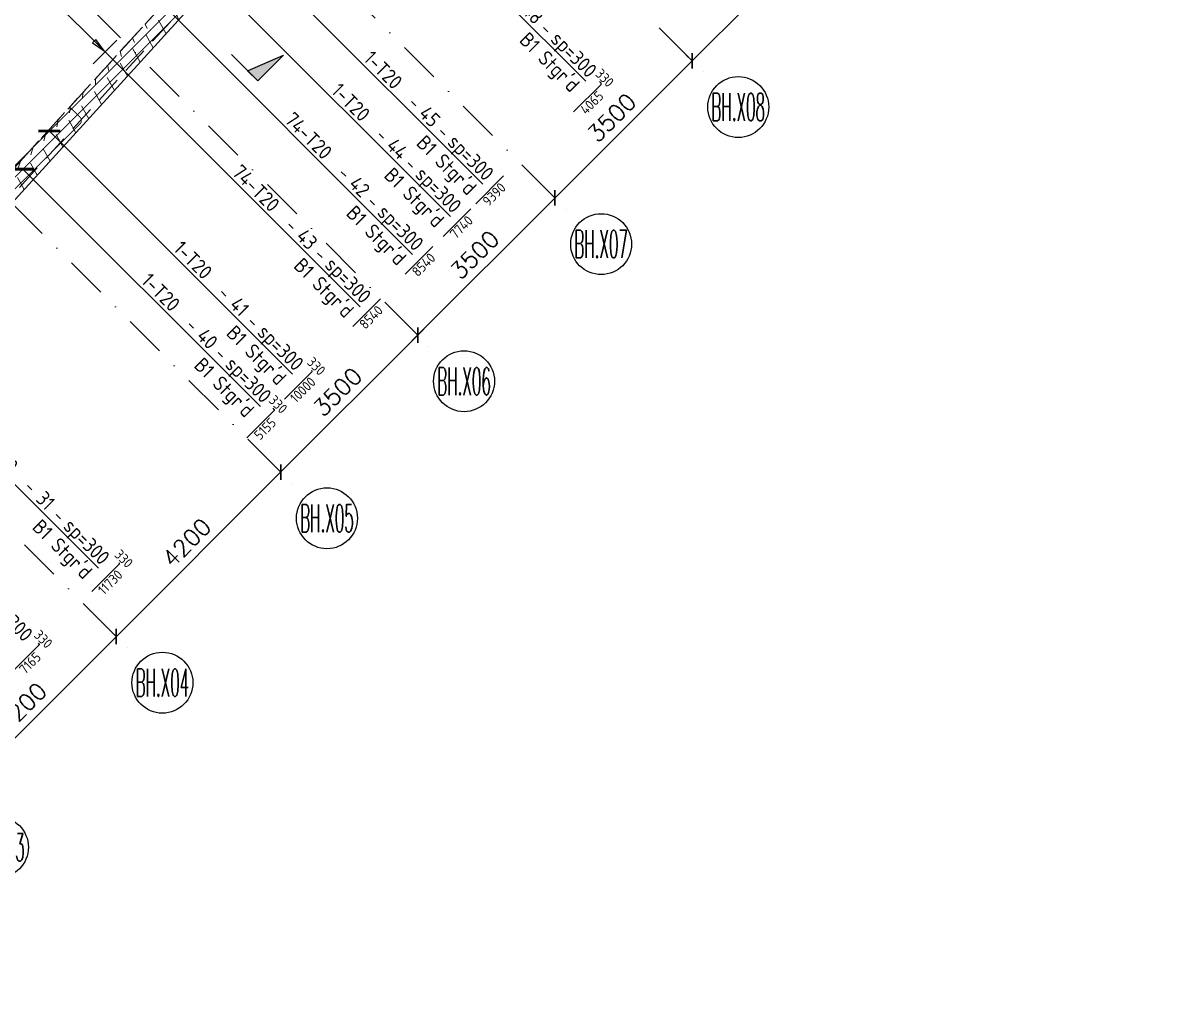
# Model space of a CAD drawing. Extents: x 660761725 to 1323371458, y 2734871439 to 5470067957.
# Drawn here: x 661326949 to 661347656, y 2735019684 to 2735037130 of the extents above; entities that cross this region are included whole.
import ezdxf
from ezdxf.enums import TextEntityAlignment as Align

# ---------------------------------------------------------------- set-up
doc = ezdxf.new("R2010")
doc.units = 0
for name, pattern in [('AXES', [1.95, 1.2, -0.25, 0.25, -0.25]), ('Hidden', [714.375, 476.25, -238.125]), ('sbp_axis_short', [10, 5, -2.5, 0, -2.5])]:
    doc.linetypes.add(name, pattern=pattern)
doc.layers.add('A-DETL', color=5, linetype='Continuous', lineweight=9, true_color=0x0000ff)
for name, color, linetype, lineweight in [('A-FLOR-PATT', 7, 'Continuous', 15), ('A-ROOF', 7, 'Continuous', 15), ('S-GRID', 7, 'Continuous', 9), ('S-GRID-IDEN', 7, 'Continuous', 13)]:
    doc.layers.add(name, color=color, linetype=linetype, lineweight=lineweight)
for name, color, linetype in [('S-AXIS', 20, 'AXES'), ('S-DIMO', 100, 'Continuous'), ('S-RBAR-T20', 10, 'Continuous'), ('S-RDIMO', 8, 'Continuous'), ('S-RSYMB', 7, 'Continuous'), ('S-SCEL-INDT', 222, 'Continuous'), ('S-SIMPLETEXT', 7, 'Continuous')]:
    doc.layers.add(name, color=color, linetype=linetype)
doc.styles.add('ARMACAD', font='isocp.shx')
doc.styles.add('ROMANS', font='romans.shx')
doc.styles.add('ROMANT', font='romant')
doc.dimstyles.new('S-DIMO-100', dxfattribs={"dimscale": 100, "dimtxt": 3, "dimasz": 2, "dimexe": 1.5, "dimexo": 1.5, "dimgap": 1.5, "dimtad": 1, "dimdec": 0, "dimzin": 12, "dimdsep": 46, "dimtxsty": 'ROMANS', "dimblk": 'ARCHTICK', "dimcen": 0.09, "dimdle": 1.5, "dimclrd": 8, "dimclre": 8, "dimclrt": 4, "dimadec": 0, "dimazin": 3, "dimtfac": 1, "dimtdec": 0, "dimtix": 1, "dimtmove": 1, "dimatfit": 3, "dimfxl": 1, "dimtolj": 1, "dimtzin": 0, "dimarcsym": 0})
pattern_1 = [(74.99999999999999, (0, 0), (-153.3407249233896, 41.08752341002518), [])]

# ---------------------------------------------------------------- blocks, each defined once
blk = doc.blocks.new('_ARCHTICK')
at = {"color": 0, "linetype": 'ByBlock', "const_width": 0.15}
blk.add_lwpolyline([(-0.5, -0.5), (0.5, 0.5)], dxfattribs=at)
blk = doc.blocks.new('*D107')
at = {"layer": 'S-DIMO', "color": 8, "lineweight": -2, "transparency": 16777216}
for p, q in [((662666975.5054024, 2734535824.351418), (662663793.5986494, 2734532642.297144)), ((662666863.2801453, 2734535724.444356), (662666763.3733683, 2734535824.346501)), ((662663893.431664, 2734532754.595875), (662663793.5937319, 2734532854.429178))]:
    blk.add_line(p, q, dxfattribs=at)
at = {"layer": 'S-DIMO', "color": 8, "lineweight": -2, "transparency": 16777216, "xscale": 200, "yscale": 200, "zscale": 200}
for p, rotation in [((662666869.4418441, 2734535718.282943), 45.00132815847456), ((662663899.6622077, 2734532748.36562), 225.0013281584746)]:
    blk.add_blockref('_ARCHTICK', p, dxfattribs=dict(at, rotation=rotation))
at = {"layer": 'S-DIMO', "color": 4, "transparency": 16777216, "insert": (662665172.4150739, 2734534445.451398), "char_height": 300, "width": 199.5440968434552, "attachment_point": 5, "rotation": 45.00132815847457, "style": 'ROMANS'}
blk.add_mtext('\\A1;4200', dxfattribs=at)
blk = doc.blocks.new('*D108')
at = {"layer": 'S-DIMO', "color": 8, "lineweight": -2, "transparency": 16777216}
for p, q in [((662664005.7254373, 2734532854.434425), (662661318.7819568, 2734530167.366371)), ((662663893.431664, 2734532754.595875), (662663793.5934029, 2734532854.429507)), ((662661418.55793, 2734530279.72214), (662661318.7770395, 2734530379.498405))]:
    blk.add_line(p, q, dxfattribs=at)
at = {"layer": 'S-DIMO', "color": 8, "lineweight": -2, "transparency": 16777216, "xscale": 200, "yscale": 200, "zscale": 200}
for p, rotation in [((662663899.6618787, 2734532748.365949), 45.00132815847456), ((662661424.8455154, 2734530273.434847), 225.0013281584746)]:
    blk.add_blockref('_ARCHTICK', p, dxfattribs=dict(at, rotation=rotation))
at = {"layer": 'S-DIMO', "color": 4, "transparency": 16777216, "insert": (662662450.1167449, 2734531723.027515), "char_height": 300, "width": 199.5440968434552, "attachment_point": 5, "rotation": 45.00132815847457, "style": 'ROMANS'}
blk.add_mtext('\\A1;3500', dxfattribs=at)
blk = doc.blocks.new('*D109')
at = {"layer": 'S-DIMO', "color": 8, "lineweight": -2, "transparency": 16777216}
for p, q in [((662661530.908745, 2734530379.503651), (662658843.9652648, 2734527692.435597)), ((662661418.55793, 2734530279.72214), (662661318.7767109, 2734530379.498734)), ((662658943.6841958, 2734527804.848407), (662658843.9603475, 2734527904.567632))]:
    blk.add_line(p, q, dxfattribs=at)
at = {"layer": 'S-DIMO', "color": 8, "lineweight": -2, "transparency": 16777216, "xscale": 200, "yscale": 200, "zscale": 200}
for p, rotation in [((662661424.8451867, 2734530273.435175), 45.00132815847456), ((662658950.0288234, 2734527798.504073), 225.0013281584746)]:
    blk.add_blockref('_ARCHTICK', p, dxfattribs=dict(at, rotation=rotation))
at = {"layer": 'S-DIMO', "color": 4, "transparency": 16777216, "insert": (662659975.300053, 2734529248.096741), "char_height": 300, "width": 199.5440968434552, "attachment_point": 5, "rotation": 45.00132815847457, "style": 'ROMANS'}
blk.add_mtext('\\A1;3500', dxfattribs=at)
blk = doc.blocks.new('*D110')
at = {"layer": 'S-DIMO', "color": 8, "lineweight": -2, "transparency": 16777216}
for p, q in [((662659056.0920541, 2734527904.572876), (662656369.1485739, 2734525217.504823)), ((662658943.6841958, 2734527804.848407), (662658843.96002, 2734527904.567959)), ((662656468.8104615, 2734525329.974672), (662656369.1436564, 2734525429.636857))]:
    blk.add_line(p, q, dxfattribs=at)
at = {"layer": 'S-DIMO', "color": 8, "lineweight": -2, "transparency": 16777216, "xscale": 200, "yscale": 200, "zscale": 200}
for p, rotation in [((662658950.0284958, 2734527798.504401), 45.00132815847456), ((662656475.2121322, 2734525323.573298), 225.0013281584746)]:
    blk.add_blockref('_ARCHTICK', p, dxfattribs=dict(at, rotation=rotation))
at = {"layer": 'S-DIMO', "color": 4, "transparency": 16777216, "insert": (662657500.4833618, 2734526773.165967), "char_height": 300, "width": 199.5440968434552, "attachment_point": 5, "rotation": 45.00132815847457, "style": 'ROMANS'}
blk.add_mtext('\\A1;3500', dxfattribs=at)
blk = doc.blocks.new('*D111')
at = {"layer": 'S-DIMO', "color": 8, "lineweight": -2, "transparency": 16777216}
for p, q in [((662656581.2752955, 2734525429.642169), (662653399.3685427, 2734522247.587895)), ((662656468.8104615, 2734525329.974672), (662656369.1432611, 2734525429.637252)), ((662653498.9619807, 2734522360.126192), (662653399.3636252, 2734522459.71993))]:
    blk.add_line(p, q, dxfattribs=at)
at = {"layer": 'S-DIMO', "color": 8, "lineweight": -2, "transparency": 16777216, "xscale": 200, "yscale": 200, "zscale": 200}
for p, rotation in [((662656475.2117369, 2734525323.573694), 45.00132815847456), ((662653505.432101, 2734522353.656371), 225.0013281584746)]:
    blk.add_blockref('_ARCHTICK', p, dxfattribs=dict(at, rotation=rotation))
at = {"layer": 'S-DIMO', "color": 4, "transparency": 16777216, "insert": (662654778.1849672, 2734524050.74215), "char_height": 300, "width": 199.5440968434552, "attachment_point": 5, "rotation": 45.00132815847457, "style": 'ROMANS'}
blk.add_mtext('\\A1;4200', dxfattribs=at)
blk = doc.blocks.new('*D112')
at = {"layer": 'S-DIMO', "color": 8, "lineweight": -2, "transparency": 16777216}
for p, q in [((662653611.4952661, 2734522459.725241), (662650429.5885128, 2734519277.670966)), ((662653498.9619807, 2734522360.126192), (662653399.3632317, 2734522459.720323)), ((662650529.1134998, 2734519390.27771), (662650429.5835955, 2734519489.803))]:
    blk.add_line(p, q, dxfattribs=at)
at = {"layer": 'S-DIMO', "color": 8, "lineweight": -2, "transparency": 16777216, "xscale": 200, "yscale": 200, "zscale": 200}
for p, rotation in [((662653505.4317075, 2734522353.656765), 45.00132815847456), ((662650535.6520714, 2734519383.739442), 225.0013281584746)]:
    blk.add_blockref('_ARCHTICK', p, dxfattribs=dict(at, rotation=rotation))
at = {"layer": 'S-DIMO', "color": 4, "transparency": 16777216, "insert": (662651808.4049373, 2734521080.825221), "char_height": 300, "width": 199.5440968434552, "attachment_point": 5, "rotation": 45.00132815847457, "style": 'ROMANS'}
blk.add_mtext('\\A1;4200', dxfattribs=at)
blk = doc.blocks.new('*U1142')
at = {"layer": 'S-AXIS', "color": 3, "linetype": 'Continuous'}
blk.add_circle((0, 5.5), 5.5, dxfattribs=at)
at = {"layer": 'S-AXIS', "color": 3, "linetype": 'Continuous', "ltscale": 0.5, "style": 'ROMANT', "width": 0.4, "flags": 8}
blk.add_attdef('A', text='', height=5, dxfattribs=at).set_placement((0, 5.5), align=Align.MIDDLE_CENTER)
blk = doc.blocks.new('*U1141')
at = {"layer": 'S-SCEL-INDT'}
blk.add_line((-1.598034076772778e-05, -9.017526509425661), (-4.236298395894313e-05, 0), dxfattribs=at)
blk.add_lwpolyline([(-1.598034251388655e-05, -9.017526509426535), (-2.729673832266011e-05, -5.517526509764139), (8.74998401881464, -9.017498218424205), (-1.598034251388655e-05, -9.017526509426535)], dxfattribs=at)
blk.add_solid([(8.749984018815223, -9.017498218424496), (-1.598034076772778e-05, -9.017526509423043), (4.374978361036412, -7.267512364094754), (-2.729674239717861e-05, -5.517526509763265)], dxfattribs=at)
blk = doc.blocks.new('I am… Limitless.')
at = {"layer": 'S-SCEL-INDT', "xscale": 75.00000000000088, "yscale": 75.00000000000088, "zscale": 75.00000000000088, "rotation": 44.999843533023}
blk.add_blockref('*U1141', (662368372.2272542, 2734532864.760094), dxfattribs=at)
blk = doc.blocks.new('I am… Atomic.')
at = {"layer": 'A-FLOR-PATT', "transparency": 33554600}
h = blk.add_hatch(dxfattribs=at)
h.set_pattern_fill('ANSI31', color=8, scale=50, angle=30, style=0)
h.set_pattern_definition(pattern_1)
edge = h.paths.add_edge_path()
edge.add_line((662389967.6433319, 2734579123.010657), (662390007.8012236, 2734579503.468677))
edge.add_line((662342114.705975, 2734544592.546931), (662390007.8012234, 2734579503.468677))
edge.add_line((662363195.8073889, 2734559608.047176), (662389967.7690635, 2734579123.040917))
edge.add_line((662362417.6524743, 2734559040.823584), (662363719.8899552, 2734559990.06879))
edge.add_line((662346720.4841449, 2734547598.623516), (662362783.6519626, 2734559307.613063))
edge.add_line((662345821.5310795, 2734546943.346041), (662347578.010761, 2734548223.703842))
edge.add_line((662342292.6126368, 2734544370.997322), (662346307.4227723, 2734547297.529027))
edge.add_line((662325865.2845687, 2734528370.671522), (662342114.6925843, 2734544592.5523))
edge.add_line((662340490.7204528, 2734542572.157625), (662342149.9785906, 2734544228.604904))
edge.add_line((662339422.0417168, 2734541505.28928), (662341320.3495216, 2734543400.381265))
edge.add_line((662336597.6306283, 2734538685.662872), (662340136.8031961, 2734542218.839921))
edge.add_line((662332705.8949801, 2734534800.520002), (662336243.7133716, 2734538332.345168))
edge.add_line((662332253.0745114, 2734534348.466631), (662332782.9359009, 2734534877.430412))
edge.add_line((662326312.3910785, 2734528417.846987), (662332351.9776915, 2734534447.202265))
edge.add_line((662325865.2845687, 2734528370.671522), (662326312.3910785, 2734528417.846987))
h = blk.add_hatch(dxfattribs=at)
h.set_pattern_fill('ANSI31', color=8, scale=50, angle=30, style=0)
h.set_pattern_definition(pattern_1)
edge = h.paths.add_edge_path()
edge.add_line((662389967.6433319, 2734579123.010657), (662390007.8012236, 2734579503.468677))
edge.add_line((662390178.8400514, 2734578972.951882), (662393574.2351673, 2734576558.543434))
edge.add_line((662390389.9110394, 2734578822.862847), (662389967.7690635, 2734579123.040917))
edge.add_line((662401600.1085552, 2734571260.373601), (662390007.8012234, 2734579503.468677))
edge.add_line((662401045.2346829, 2734570742.112331), (662400996.5411683, 2734571280.666277))
edge.add_line((662400996.5411683, 2734571280.666277), (662391834.41239, 2734577795.702194))
edge.add_line((662401631.7932035, 2734570909.939), (662401600.1085552, 2734571260.373601))
edge.add_line((662398386.0115408, 2734568087.393885), (662401045.2346829, 2734570742.112331))
edge.add_line((662378065.801715, 2734545768.423274), (662383150.2610395, 2734551353.010825))
edge.add_line((662383150.2610395, 2734551353.010825), (662388234.7203641, 2734556937.598375))
edge.add_line((662388234.7203641, 2734556937.598375), (662393319.1796887, 2734562522.185926))
edge.add_line((662393319.1796887, 2734562522.185926), (662398403.6390133, 2734568106.773477))
edge.add_line((662377177.0145457, 2734544792.211362), (662378389.7704264, 2734546124.258873))
edge.add_line((662345219.5168241, 2734509691.243385), (662350637.7770958, 2734515642.46591))
edge.add_line((662350637.7770958, 2734515642.46591), (662356056.0373675, 2734521593.688435))
edge.add_line((662356056.0373675, 2734521593.688435), (662361474.2976393, 2734527544.91096))
edge.add_line((662361474.2976393, 2734527544.91096), (662366892.5579109, 2734533496.133485))
edge.add_line((662366892.5579109, 2734533496.133485), (662372310.8181826, 2734539447.35601))
edge.add_line((662372310.8181826, 2734539447.35601), (662377729.0784543, 2734545398.578536))
edge.add_line((662345267.5598451, 2734509156.384884), (662400082.3408674, 2734569362.972085))
edge.add_line((662401418.6805061, 2734570690.601139), (662400941.3227103, 2734570214.051982))
edge.add_line((662400082.3408674, 2734569362.972085), (662401631.7932035, 2734570909.939))
h = blk.add_hatch(dxfattribs=at)
h.set_pattern_fill('ANSI31', color=8, scale=50, angle=30, style=0)
h.set_pattern_definition(pattern_1)
edge = h.paths.add_edge_path()
edge.add_line((662345468.2720397, 2734510142.524049), (662345661.1307589, 2734509588.669044))
edge.add_line((662345219.5168241, 2734509691.243385), (662350637.7770958, 2734515642.46591))
edge.add_line((662350637.7770958, 2734515642.46591), (662356056.0373675, 2734521593.688435))
edge.add_line((662356056.0373675, 2734521593.688435), (662361474.2976393, 2734527544.91096))
edge.add_line((662361474.2976393, 2734527544.91096), (662366892.5579109, 2734533496.133485))
edge.add_line((662366892.5579109, 2734533496.133485), (662372310.8181826, 2734539447.35601))
edge.add_line((662372310.8181826, 2734539447.35601), (662377729.0784543, 2734545398.578536))
edge.add_line((662345267.5598451, 2734509156.384884), (662400082.3408674, 2734569362.972085))
at = {"layer": 'A-DETL', "color": 8, "linetype": 'Hidden', "lineweight": 9}
blk.add_line((662399013.4511831, 2734568320.204953), (662345232.817815, 2734509249.488402), dxfattribs=at)
at = {"layer": 'A-DETL', "color": 8, "linetype": 'Hidden', "lineweight": 9, "flags": 128}
blk.add_lwpolyline([(662345219.5168241, 2734509691.243385), (662350637.7770958, 2734515642.46591), (662356056.0373675, 2734521593.688435), (662361474.2976393, 2734527544.91096), (662366892.5579109, 2734533496.133485), (662372310.8181826, 2734539447.35601), (662377729.0784543, 2734545398.578536)], dxfattribs=at)
at = {"layer": 'A-ROOF', "color": 8, "lineweight": 13}
blk.add_line((662345267.5598451, 2734509156.384884), (662400082.3408674, 2734569362.972085), dxfattribs=at)
blk = doc.blocks.new('cadf_10')
at = {"color": 1}
for p, q in [((-4.158496580606208, 1.201089783226742), (-5.644468778018359, 1.201089783226742)), ((4.158496580606207, 1.201089783226742), (5.644468778018359, 1.201089783226742))]:
    blk.add_line(p, q, dxfattribs=at)
at = {"style": 'ARMACAD'}
for tag, p in [('$COM1', (-10.93526643674234, 2.542619974829577)), ('$COM2', (-9.757982686735758, -5.302973364669228))]:
    blk.add_attdef(tag, text='', height=3.5, dxfattribs=at).set_placement(p, align=Align.BOTTOM_RIGHT)
at = {"color": 1, "style": 'ARMACAD'}
blk.add_attdef('$NUM', text='', height=3.5, dxfattribs=at).set_placement((0, 0), align=Align.CENTER)
blk = doc.blocks.new('*U413', base_point=(661327718.730576, 2735026403.988281))
at = {"layer": 'S-RSYMB'}
blk.add_lwpolyline([(661327486.0202452, 2735026140.99795), (661327983.490718, 2735026638.468394, 0.4142135623730951), (661327983.4907184, 2735026650.682031), (661327967.1941375, 2735026666.978612)], format="xyb", dxfattribs=at)
at = {"layer": 'S-RSYMB', "style": 'ARMACAD'}
for tag, rotation, p in [('D1', 314.9999984144486, (661328056.6597099, 2735026740.147599)), ('D0', 44.99999839051525, (661327816.0727592, 2735026308.41589))]:
    blk.add_attdef(tag, text='', height=180, rotation=rotation, dxfattribs=at).set_placement(p, align=Align.MIDDLE_CENTER)
blk = doc.blocks.new('*U414', base_point=(661328842.3173002, 2735027527.57494))
at = {"layer": 'S-RSYMB'}
blk.add_lwpolyline([(661328605.4290172, 2735027269.667393), (661329103.8892282, 2735027768.127576, 0.4142135623730951), (661329103.8892285, 2735027775.562334), (661329093.9690757, 2735027785.482487)], format="xyb", dxfattribs=at)
at = {"layer": 'S-RSYMB', "style": 'ARMACAD'}
for tag, rotation, p in [('D1', 314.9999984144486, (661329180.2464341, 2735027861.839688)), ('D0', 44.99999838986448, (661328935.9764003, 2735027437.580202))]:
    blk.add_attdef(tag, text='', height=180, rotation=rotation, dxfattribs=at).set_placement(p, align=Align.MIDDLE_CENTER)
blk = doc.blocks.new('cadf_04')
at = {"color": 8, "const_width": 0.5000000000000002}
blk.add_lwpolyline([(1.414213560521603, 1.414213564246893), (-1.414213556796312, -1.414213556796312)], dxfattribs=at)
blk = doc.blocks.new('*U423', base_point=(661332776.1279439, 2735031461.385353))
at = {"layer": 'S-RSYMB'}
blk.add_lwpolyline([(661332547.6286196, 2735031193.272024), (661333044.1015238, 2735031689.744901, 0.4142135623730951), (661333044.1015242, 2735031706.775224), (661333021.3780671, 2735031729.498682)], format="xyb", dxfattribs=at)
at = {"layer": 'S-RSYMB', "style": 'ARMACAD'}
for tag, rotation, p in [('D1', 314.9999984144486, (661333114.0570778, 2735031799.454231)), ('D0', 44.99999838912924, (661332877.1823492, 2735031360.19118))]:
    blk.add_attdef(tag, text='', height=180, rotation=rotation, dxfattribs=at).set_placement(p, align=Align.MIDDLE_CENTER)
blk = doc.blocks.new('*U424', base_point=(661335210.609194, 2735033895.86646))
at = {"layer": 'S-RSYMB'}
blk.add_lwpolyline([(661334974.8547379, 2735033636.57953), (661335473.0463504, 2735034134.771114, 0.4142135623730951), (661335473.0463506, 2735034143.502781), (661335461.3957412, 2735034155.153391)], format="xyb", dxfattribs=at)
at = {"layer": 'S-RSYMB', "style": 'ARMACAD'}
for tag, rotation, p in [('D1', 314.9999984144486, (661335548.5383279, 2735034230.645363)), ('D0', 44.99999838997384, (661335305.2678217, 2735033804.35804))]:
    blk.add_attdef(tag, text='', height=180, rotation=rotation, dxfattribs=at).set_placement(p, align=Align.MIDDLE_CENTER)
blk = doc.blocks.new('*U425', base_point=(661334099.529986, 2735032784.787317))
at = {"layer": 'S-RSYMB'}
blk.add_lwpolyline([(661334099.529986, 2735032534.787332), (661334599.529986, 2735033034.787303)], dxfattribs=at)
at = {"layer": 'S-RSYMB', "style": 'ARMACAD'}
blk.add_attdef('D0', text='', height=180, rotation=44.99999838929218, dxfattribs=at).set_placement((661334430.8472636, 2735032703.470036), align=Align.MIDDLE_CENTER)
blk = doc.blocks.new('CADF_02')
at = {"color": 0}
blk.add_lwpolyline([(0, 0), (2.5, -0.4166666679084301), (2.5, 0.4166666679084301)], close=True, dxfattribs=at)
blk = doc.blocks.new('cadf_03')
at = {"color": 8}
blk.add_lwpolyline([(-3.725290298461914e-09, 2.99999999627471), (3.725290298461914e-09, -3.000000007450581)], dxfattribs=at)
blk.add_blockref('CADF_02', (0.2513523101806641, 0), dxfattribs=at)
blk = doc.blocks.new('*U426', base_point=(661333228.7983869, 2735031914.055769))
at = {"layer": 'S-RSYMB'}
blk.add_lwpolyline([(661333228.7983869, 2735031664.055783), (661333728.7983869, 2735032164.055755)], dxfattribs=at)
at = {"layer": 'S-RSYMB', "style": 'ARMACAD'}
blk.add_attdef('D0', text='', height=180, rotation=44.99999838872662, dxfattribs=at).set_placement((661333560.1156645, 2735031832.738487), align=Align.MIDDLE_CENTER)
blk = doc.blocks.new('*U427', base_point=(661335646.4701352, 2735034331.727376))
at = {"layer": 'S-RSYMB'}
blk.add_lwpolyline([(661335646.4701352, 2735034081.727389), (661336146.4701352, 2735034581.727361)], dxfattribs=at)
at = {"layer": 'S-RSYMB', "style": 'ARMACAD'}
blk.add_attdef('D0', text='', height=180, rotation=44.99999839128813, dxfattribs=at).set_placement((661335977.7874128, 2735034250.410093), align=Align.MIDDLE_CENTER)
blk = doc.blocks.new('*U428', base_point=(661336904.695836, 2735035589.953002))
at = {"layer": 'S-RSYMB'}
blk.add_lwpolyline([(661336904.695836, 2735035339.953016), (661337404.695836, 2735035839.952988)], dxfattribs=at)
at = {"layer": 'S-RSYMB', "style": 'ARMACAD'}
blk.add_attdef('D0', text='', height=180, rotation=44.99999839159528, dxfattribs=at).set_placement((661337236.0131135, 2735035508.63572), align=Align.MIDDLE_CENTER)
blk = doc.blocks.new('*U431', base_point=(661337304.4026527, 2735035989.659796))
at = {"layer": 'S-RSYMB'}
blk.add_lwpolyline([(661337079.9560943, 2735035716.615981), (661337575.4689164, 2735036212.128776, 0.4142135623730951), (661337575.468917, 2735036233.794785), (661337546.5600921, 2735036262.703612)], format="xyb", dxfattribs=at)
at = {"layer": 'S-RSYMB', "style": 'ARMACAD'}
for tag, rotation, p in [('D1', 314.9999984144486, (661337642.3317866, 2735036329.566476)), ('D0', 44.99999838850008, (661337409.0297829, 2735035883.055096))]:
    blk.add_attdef(tag, text='', height=180, rotation=rotation, dxfattribs=at).set_placement(p, align=Align.MIDDLE_CENTER)
blk = doc.blocks.new('I am… All Range.')
at = {"layer": 'S-GRID', "color": 8, "linetype": 'sbp_axis_short', "lineweight": 13, "ltscale": 150}
for p, q in [((662635724.8890384, 2734560923.139858), (662664344.2237372, 2734532303.805159)), ((662633250.0153042, 2734558448.266124), (662661869.4970862, 2734529828.784341)), ((662630775.1415697, 2734555973.392389), (662659394.7554803, 2734527353.778479)), ((662628300.2678357, 2734553498.518655), (662656919.881746, 2734524878.904745)), ((662625330.4193549, 2734550528.670175), (662653950.0332651, 2734521909.056264))]:
    blk.add_line(p, q, dxfattribs=at)
at = {"layer": 'S-GRID-IDEN', "color": 9}
ref = blk.add_blockref('*U1142', (662664733.1403254, 2734531364.904288), dxfattribs=dict(at, xscale=100.0000000000075, yscale=100, zscale=100.0000000000028, rotation=359.9999999381469))
ref.add_attrib('A', 'BH.X08', dxfattribs={"layer": 'S-AXIS', "color": 3, "linetype": 'Continuous', "ltscale": 0.5, "height": 499.9999999999999, "rotation": 359.9999999381469, "style": 'ROMANT', "width": 0.4000000000000299}).set_placement((662664733.140326, 2734531914.904288), align=Align.MIDDLE_CENTER)
ref = blk.add_blockref('*U1142', (662662258.4136744, 2734528889.883471), dxfattribs=dict(at, xscale=100.0000000000075, yscale=100, zscale=100.0000000000028, rotation=359.9999999381469))
ref.add_attrib('A', 'BH.X07', dxfattribs={"layer": 'S-AXIS', "color": 3, "linetype": 'Continuous', "ltscale": 0.5, "height": 499.9999999999999, "rotation": 359.9999999381469, "style": 'ROMANT', "width": 0.4000000000000299}).set_placement((662662258.413675, 2734529439.883471), align=Align.MIDDLE_CENTER)
ref = blk.add_blockref('*U1142', (662659783.6720685, 2734526414.877609), dxfattribs=dict(at, xscale=100.0000000000075, yscale=100, zscale=100.0000000000028, rotation=359.9999999381469))
ref.add_attrib('A', 'BH.X06', dxfattribs={"layer": 'S-AXIS', "color": 3, "linetype": 'Continuous', "ltscale": 0.5, "height": 499.9999999999999, "rotation": 359.9999999381469, "style": 'ROMANT', "width": 0.4000000000000299}).set_placement((662659783.6720691, 2734526964.877608), align=Align.MIDDLE_CENTER)
ref = blk.add_blockref('*U1142', (662657308.7983342, 2734523940.003874), dxfattribs=dict(at, xscale=100.0000000000075, yscale=100, zscale=100.0000000000028, rotation=359.9999999381469))
ref.add_attrib('A', 'BH.X05', dxfattribs={"layer": 'S-AXIS', "color": 3, "linetype": 'Continuous', "ltscale": 0.5, "height": 499.9999999999999, "rotation": 359.9999999381469, "style": 'ROMANT', "width": 0.4000000000000299}).set_placement((662657308.7983348, 2734524490.003874), align=Align.MIDDLE_CENTER)
ref = blk.add_blockref('*U1142', (662654338.9498533, 2734520970.155394), dxfattribs=dict(at, xscale=100.0000000000075, yscale=100, zscale=100.0000000000028, rotation=359.9999999381469))
ref.add_attrib('A', 'BH.X04', dxfattribs={"layer": 'S-AXIS', "color": 3, "linetype": 'Continuous', "ltscale": 0.5, "height": 499.9999999999999, "rotation": 359.9999999381469, "style": 'ROMANT', "width": 0.4000000000000299}).set_placement((662654338.9498539, 2734521520.155393), align=Align.MIDDLE_CENTER)
ref = blk.add_blockref('*U1142', (662651369.2313379, 2734518000.176947), dxfattribs=dict(at, xscale=100.0000000000075, yscale=100, zscale=100.0000000000028, rotation=359.9999999381469))
ref.add_attrib('A', 'BH.X03', dxfattribs={"layer": 'S-AXIS', "color": 3, "linetype": 'Continuous', "ltscale": 0.5, "height": 499.9999999999999, "rotation": 359.9999999381469, "style": 'ROMANT', "width": 0.4000000000000299}).set_placement((662651369.2313385, 2734518550.176946), align=Align.MIDDLE_CENTER)
at = {"layer": 'S-DIMO', "color": 3}
for base, p1, p2, picture, middle in [((662663899.6622077, 2734532748.36562), (662666969.3486209, 2734535618.380797), (662663999.5001398, 2734532648.532316), '*D107', (662665172.4150739, 2734534445.451398)), ((662661424.8455154, 2734530273.434847), (662663999.5001398, 2734532648.532316), (662661524.6264057, 2734530173.658582), '*D108', (662662450.1167449, 2734531723.027515)), ((662658950.0288234, 2734527798.504073), (662661524.6264057, 2734530173.658582), (662659049.7526716, 2734527698.784848), '*D109', (662659975.300053, 2734529248.096741)), ((662656475.2121322, 2734525323.573298), (662659049.7526716, 2734527698.784848), (662656574.8789375, 2734525223.911114), '*D110', (662657500.4833618, 2734526773.165967)), ((662653505.432101, 2734522353.656371), (662656574.8789375, 2734525223.911114), (662653605.0304564, 2734522254.062633), '*D111', (662654778.1849672, 2734524050.74215)), ((662650535.6520714, 2734519383.739442), (662653605.0304564, 2734522254.062633), (662650635.1819755, 2734519284.214152), '*D112', (662651808.4049373, 2734521080.825221))]:
    dim = blk.add_linear_dim(base=base, p1=p1, p2=p2, angle=45.00132815847456, dimstyle='S-DIMO-100', dxfattribs=at)
    dim.commit()
    dim.dimension.update_dxf_attribs({"geometry": picture, "text_midpoint": middle})

msp = doc.modelspace()

# ---------------------------------------------------------------- linework, layer by layer
at = {"layer": 'S-RBAR-T20', "const_width": 16}
for points in [[(661325481.13451, 2735033232.130912), (661332480.9042549, 2735040231.900263, 0.4142135623730951), (661332480.9042584, 2735040354.58329), (661332317.2090431, 2735040518.278514)], [(661326753.6401905, 2735034293.077555), (661330330.1311438, 2735037869.568307, 0.4142135623730951), (661330330.1311473, 2735037992.251334), (661330166.435932, 2735038155.946558)], [(661319753.2826926, 2735027080.588422), (661327978.5140232, 2735035305.819291, 0.4142135623730951), (661327978.5140266, 2735035428.502317), (661327814.8188114, 2735035592.197542)]]:
    msp.add_lwpolyline(points, format="xyb", dxfattribs=at)
at = {"layer": 'S-RDIMO'}
for p, q in [((661324686.7301563, 2735044780.22653), (661335249.4280485, 2735034217.528016)), ((661323997.4887736, 2735044302.544149), (661334665.9661468, 2735033634.066148)), ((661322577.4256175, 2735042459.363142), (661328430.7640637, 2735036606.024356)), ((661332612.1478062, 2735040575.848898), (661337109.9482906, 2735036078.04815)), ((661327425.8954327, 2735035176.891733), (661331817.343369, 2735030785.443539)), ((661326950.2700216, 2735034489.707378), (661331235.9384725, 2735030204.038676)), ((661324135.1366925, 2735031462.442176), (661328314.7391241, 2735027282.839499))]:
    msp.add_line(p, q, dxfattribs=at)
for points in [[(661329484.0956081, 2735037447.796876), (661333981.8960851, 2735032949.996127)], [(661328430.7640637, 2735036606.024356), (661333034.3440247, 2735032002.444123)]]:
    msp.add_lwpolyline(points, dxfattribs=at)

# ---------------------------------------------------------------- block references
at = {"layer": 'S-AXIS'}
for name, p in [('I am… All Range.', (-1324871.764261603, 503695.4297404289)), ('I am… Atomic.', (-1037661.144730687, 503695.4297404289)), ('I am… Limitless.', (-1037661.144730687, 503695.4297404289))]:
    msp.add_blockref(name, p, dxfattribs=at)
at = {"layer": 'S-RDIMO'}
for name, p, xscale, yscale, zscale, rotation in [('cadf_03', (661328430.7640637, 2735036606.024356), 100, 100, 100, 134.9999983212344), ('cadf_04', (661327425.8954325, 2735035176.891733), 99.99999999999989, 99.99999999999989, 99.99999999999989, 314.9999983140776), ('cadf_04', (661326950.2700212, 2735034489.707378), 100, 100, 100, 314.9999983202715)]:
    msp.add_blockref(name, p, dxfattribs=dict(at, xscale=xscale, yscale=yscale, zscale=zscale, rotation=rotation))
at = {"layer": 'S-RSYMB'}
for name, p, values in [('*U431', (661337113.3298222, 2735035796.609397, -1e-08), {'D0': '4065', 'D1': '330'}), ('*U428', (661335123.9098022, 2735034115.95008), {'D0': '9390'}), ('*U427', (661334532.9953483, 2735033522.408772), {'D0': '7740'}), ('*U425', (661333850.5038373, 2735032845.139269), {'D0': '8540'}), ('*U426', (661332902.048803, 2735031896.68429), {'D0': '8540'}), ('*U424', (661331907.0604445, 2735030595.468102, -1e-08), {'D0': '10000', 'D1': '330'}), ('*U423', (661331218.348447, 2735029903.46617, -1e-08), {'D0': '5155', 'D1': '330'}), ('*U414', (661328431.4946096, 2735027120.416626, -1e-08), {'D0': '11730', 'D1': '330'}), ('*U413', (661326979.3271543, 2735025666.354685, -1e-08), {'D0': '7165', 'D1': '330'})]:
    msp.add_blockref(name, p, dxfattribs=at).add_auto_attribs(values)
at = {"layer": 'S-SIMPLETEXT'}
ref = msp.add_blockref('cadf_10', (661336060.3590534, 2735037207.186964), dxfattribs=dict(at, xscale=74.99999998083516, yscale=75, zscale=75, rotation=314.9999983257133))
ref.add_attrib('$NUM', '48', dxfattribs={"color": 1, "height": 262.5, "rotation": 315, "style": 'ARMACAD', "flags": 2}).set_placement((661336060.3590534, 2735037207.186964), align=Align.CENTER)
ref.add_attrib('$COM1', '1-T20         sp=300', dxfattribs={"height": 262.5, "rotation": 315, "style": 'ARMACAD', "flags": 2}).set_placement((661337149.7230482, 2735036117.822905), align=Align.RIGHT)
ref = msp.add_blockref('cadf_10', (661334199.8388115, 2735035346.66683), dxfattribs=dict(at, xscale=74.99999998083516, yscale=75, zscale=75, rotation=314.9999983257133))
ref.add_attrib('$NUM', '45', dxfattribs={"color": 1, "height": 262.5, "rotation": 315, "style": 'ARMACAD', "flags": 2}).set_placement((661334199.8388115, 2735035346.66683), align=Align.CENTER)
ref.add_attrib('$COM1', '1-T20         sp=300', dxfattribs={"height": 262.5, "rotation": 315, "style": 'ARMACAD', "flags": 2}).set_placement((661335289.2028061, 2735034257.302771), align=Align.RIGHT)
ref = msp.add_blockref('cadf_10', (661333616.3769099, 2735034763.204963), dxfattribs=dict(at, xscale=74.99999998083516, yscale=75, zscale=75, rotation=314.9999983257133))
ref.add_attrib('$NUM', '44', dxfattribs={"color": 1, "height": 262.5, "rotation": 315, "style": 'ARMACAD', "flags": 2}).set_placement((661333616.3769099, 2735034763.204963), align=Align.CENTER)
ref.add_attrib('$COM1', '1-T20         sp=300', dxfattribs={"height": 262.5, "rotation": 315, "style": 'ARMACAD', "flags": 2}).set_placement((661334705.7409045, 2735033673.840904), align=Align.RIGHT)
ref = msp.add_blockref('cadf_10', (661332932.3068483, 2735034079.134942), dxfattribs=dict(at, xscale=74.99999998083516, yscale=75, zscale=75, rotation=314.9999983257133))
ref.add_attrib('$NUM', '42', dxfattribs={"color": 1, "height": 262.5, "rotation": 315, "style": 'ARMACAD', "flags": 2}).set_placement((661332932.3068483, 2735034079.134942), align=Align.CENTER)
ref.add_attrib('$COM1', '74-T20         sp=300', dxfattribs={"height": 262.5, "rotation": 315, "style": 'ARMACAD', "flags": 2}).set_placement((661334021.6708429, 2735032989.770883), align=Align.RIGHT)
ref = msp.add_blockref('cadf_10', (661331984.7547876, 2735033131.582937), dxfattribs=dict(at, xscale=74.99999998083516, yscale=75, zscale=75, rotation=314.9999983257133))
ref.add_attrib('$NUM', '43', dxfattribs={"color": 1, "height": 262.5, "rotation": 315, "style": 'ARMACAD', "flags": 2}).set_placement((661331984.7547876, 2735033131.582937), align=Align.CENTER)
ref.add_attrib('$COM1', '74-T20         sp=300', dxfattribs={"height": 262.5, "rotation": 315, "style": 'ARMACAD', "flags": 2}).set_placement((661333074.1187823, 2735032042.218878), align=Align.RIGHT)
ref = msp.add_blockref('cadf_10', (661330767.754132, 2735031914.582353), dxfattribs=dict(at, xscale=74.99999998083516, yscale=75, zscale=75, rotation=314.9999983257133))
ref.add_attrib('$NUM', '41', dxfattribs={"color": 1, "height": 262.5, "rotation": 315, "style": 'ARMACAD', "flags": 2}).set_placement((661330767.754132, 2735031914.582353), align=Align.CENTER)
ref.add_attrib('$COM1', '1-T20         sp=300', dxfattribs={"height": 262.5, "rotation": 315, "style": 'ARMACAD', "flags": 2}).set_placement((661331857.1181266, 2735030825.218294), align=Align.RIGHT)
ref = msp.add_blockref('cadf_10', (661330186.3492354, 2735031333.17749), dxfattribs=dict(at, xscale=74.99999998083516, yscale=75, zscale=75, rotation=314.9999983257133))
ref.add_attrib('$NUM', '40', dxfattribs={"color": 1, "height": 262.5, "rotation": 315, "style": 'ARMACAD', "flags": 2}).set_placement((661330186.3492354, 2735031333.17749), align=Align.CENTER)
ref.add_attrib('$COM1', '1-T20         sp=300', dxfattribs={"height": 262.5, "rotation": 315, "style": 'ARMACAD', "flags": 2}).set_placement((661331275.7132301, 2735030243.813432), align=Align.RIGHT)
ref = msp.add_blockref('cadf_10', (661327265.149887, 2735028411.978313), dxfattribs=dict(at, xscale=74.99999998083516, yscale=75, zscale=75, rotation=314.9999983257133))
ref.add_attrib('$NUM', '31', dxfattribs={"color": 1, "height": 262.5, "rotation": 315, "style": 'ARMACAD', "flags": 2}).set_placement((661327265.149887, 2735028411.978313), align=Align.CENTER)
ref.add_attrib('$COM1', '1-T20         sp=300', dxfattribs={"height": 262.5, "rotation": 315, "style": 'ARMACAD', "flags": 2}).set_placement((661328354.5138817, 2735027322.614254), align=Align.RIGHT)
ref = msp.add_blockref('cadf_10', (661325877.2289885, 2735027024.057495), dxfattribs=dict(at, xscale=74.99999998083517, yscale=75, zscale=75, rotation=314.9999983257132))
ref.add_attrib('$NUM', '30', dxfattribs={"color": 1, "height": 262.5, "rotation": 315, "style": 'ARMACAD', "flags": 2}).set_placement((661325877.2289885, 2735027024.057495), align=Align.CENTER)
ref.add_attrib('$COM1', '1-T20         sp=300', dxfattribs={"height": 262.5, "rotation": 315, "style": 'ARMACAD', "flags": 2}).set_placement((661326966.5929831, 2735025934.693437), align=Align.RIGHT)

# ---------------------------------------------------------------- texts
at = {"layer": 'S-SIMPLETEXT', "style": 'ARMACAD'}
for p in [(661336836.871153, 2735035858.097323), (661334976.3509108, 2735033997.57719), (661334392.8890089, 2735033414.115324), (661333708.8189483, 2735032730.045304), (661332761.266887, 2735031782.493298), (661331544.2662288, 2735030565.492715), (661330962.8613313, 2735029984.087852), (661328041.661983, 2735027062.888675)]:
    msp.add_text("B1 Stgr'd", height=262.4999999999999, rotation=315, dxfattribs=at).set_placement(p, align=Align.RIGHT)

doc.saveas('drawing.dxf')
